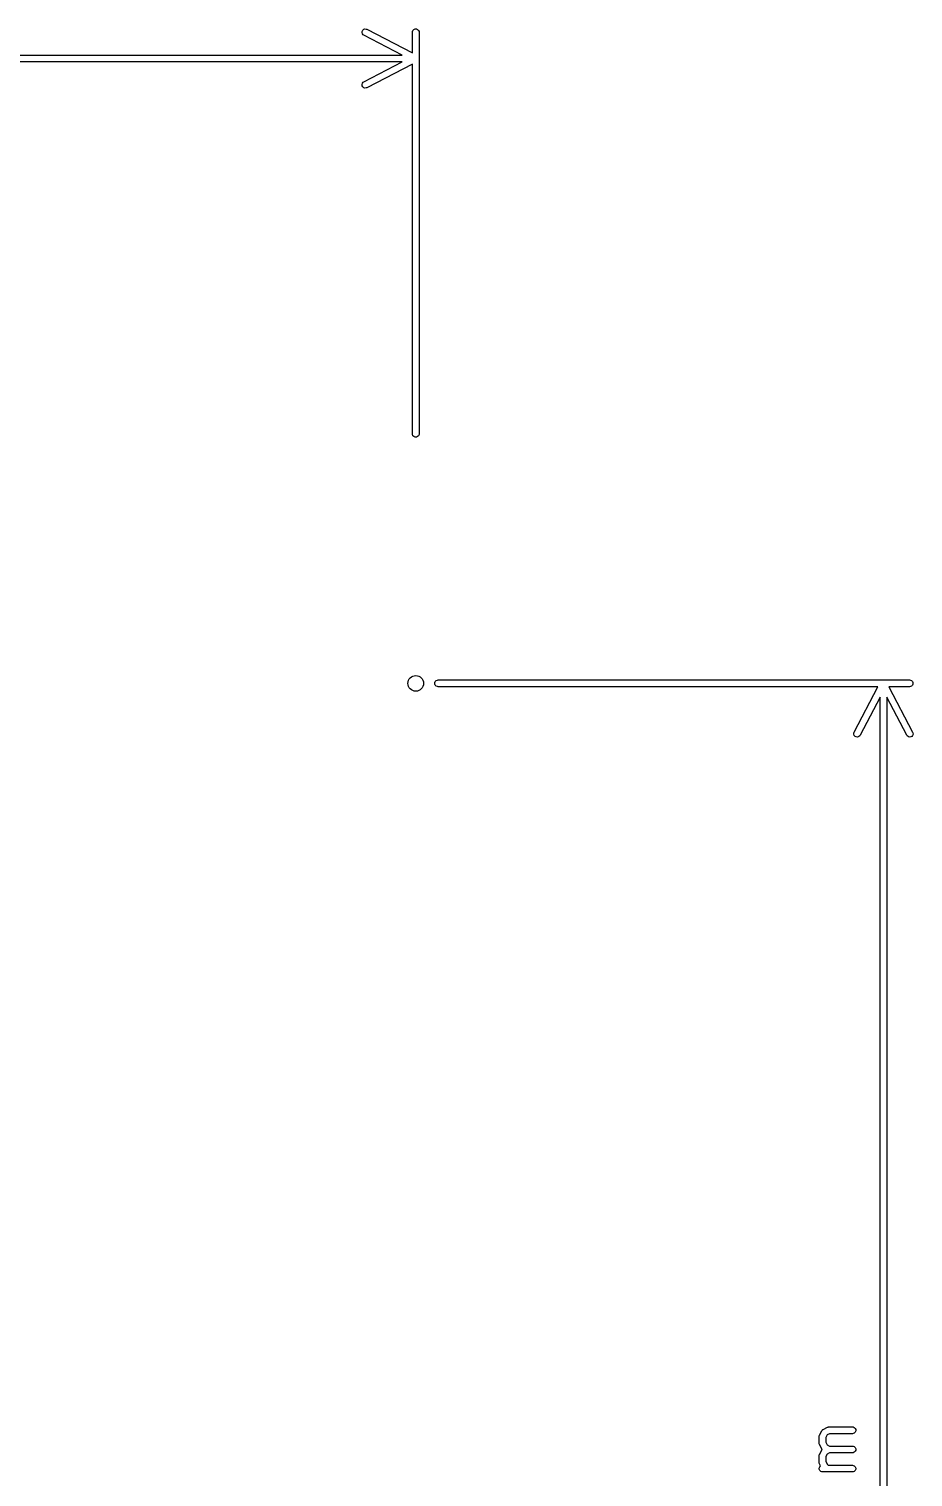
# Model space of a CAD drawing. Header units: inches. Extents: x -0.01 to 3.24, y -0.03 to 2.62.
# Drawn here: x 2.46 to 3.238, y 1.301 to 2.576 of the extents above; entities that cross this region are included whole.
import ezdxf

# ---------------------------------------------------------------- set-up
doc = ezdxf.new("R2010")
doc.units = ezdxf.units.IN
doc.header["$MEASUREMENT"] = 0
doc.layers.add('BLACK', color=250, linetype='CONTINUOUS')

msp = doc.modelspace()

# ---------------------------------------------------------------- linework, layer by layer
at = {"layer": 'BLACK', "linetype": 'CONTINUOUS'}
for p, q in [((2.7528, 2.5739), (2.7533, 2.5749)), ((2.7533, 2.5749), (2.7542, 2.5757)), ((2.7542, 2.5757), (2.7553, 2.576)), ((2.7553, 2.576), (2.7565, 2.5759)), ((2.7565, 2.5759), (2.757, 2.5757)), ((2.757, 2.5757), (2.797, 2.5549)), ((2.7975, 2.5747), (2.7984, 2.5755)), ((2.7984, 2.5755), (2.7994, 2.576)), ((2.7994, 2.576), (2.8006, 2.576)), ((2.8006, 2.576), (2.8016, 2.5755)), ((2.8016, 2.5755), (2.8025, 2.5747)), ((2.7527, 2.5728), (2.7528, 2.5739)), ((2.7531, 2.5717), (2.7527, 2.5728)), ((2.7538, 2.5708), (2.7531, 2.5717)), ((2.7543, 2.5705), (2.7538, 2.5708)), ((2.7879, 2.553), (2.7543, 2.5705)), ((2.797, 2.5731), (2.7971, 2.5737)), ((2.797, 2.5549), (2.797, 2.5731)), ((2.7971, 2.5737), (2.7975, 2.5747)), ((2.8025, 2.5747), (2.8029, 2.5737)), ((2.8029, 2.5737), (2.803, 2.5731)), ((2.803, 2.5731), (2.803, 2.2197)), ((0.4121, 2.553), (2.7879, 2.553)), ((2.7879, 2.547), (0.4121, 2.547)), ((2.7543, 2.5295), (2.7879, 2.547)), ((2.797, 2.5451), (2.757, 2.5243)), ((2.797, 2.2197), (2.797, 2.5451)), ((2.7527, 2.5272), (2.7531, 2.5283)), ((2.7528, 2.5261), (2.7527, 2.5272)), ((2.7533, 2.5251), (2.7528, 2.5261)), ((2.7531, 2.5283), (2.7538, 2.5292)), ((2.7542, 2.5243), (2.7533, 2.5251)), ((2.7538, 2.5292), (2.7543, 2.5295)), ((2.7553, 2.524), (2.7542, 2.5243)), ((2.7565, 2.5241), (2.7553, 2.524)), ((2.757, 2.5243), (2.7565, 2.5241)), ((2.7971, 2.2191), (2.797, 2.2197)), ((2.7975, 2.218), (2.7971, 2.2191)), ((2.7984, 2.2172), (2.7975, 2.218)), ((2.8025, 2.218), (2.8016, 2.2172)), ((2.8029, 2.2191), (2.8025, 2.218)), ((2.803, 2.2197), (2.8029, 2.2191)), ((2.7994, 2.2168), (2.7984, 2.2172)), ((2.8006, 2.2168), (2.7994, 2.2168)), ((2.8016, 2.2172), (2.8006, 2.2168)), ((2.8168, 2.0006), (2.8172, 2.0016)), ((2.8172, 2.0016), (2.818, 2.0025)), ((2.818, 2.0025), (2.8191, 2.0029)), ((2.8191, 2.0029), (2.8197, 2.003)), ((2.8197, 2.003), (3.2346, 2.003)), ((3.2346, 2.003), (3.2352, 2.0029)), ((3.2352, 2.0029), (3.2363, 2.0025)), ((3.2363, 2.0025), (3.2371, 2.0016)), ((3.2371, 2.0016), (3.2375, 2.0006)), ((2.8168, 1.9994), (2.8168, 2.0006)), ((2.8172, 1.9984), (2.8168, 1.9994)), ((2.818, 1.9975), (2.8172, 1.9984)), ((2.8191, 1.9971), (2.818, 1.9975)), ((2.8197, 1.997), (2.8191, 1.9971)), ((3.2067, 1.997), (2.8197, 1.997)), ((3.1858, 1.957), (3.2067, 1.997)), ((3.2346, 1.997), (3.2164, 1.997)), ((3.2164, 1.997), (3.2372, 1.957)), ((3.2352, 1.9971), (3.2346, 1.997)), ((3.2363, 1.9975), (3.2352, 1.9971)), ((3.2371, 1.9984), (3.2363, 1.9975)), ((3.2375, 1.9994), (3.2371, 1.9984)), ((3.2375, 2.0006), (3.2375, 1.9994)), ((3.2086, 1.9879), (3.1911, 1.9543)), ((3.2086, 0.4121), (3.2086, 1.9879)), ((3.232, 1.9543), (3.2145, 1.9879)), ((3.2145, 1.9879), (3.2145, 0.4121)), ((3.1855, 1.9553), (3.1856, 1.9565)), ((3.1859, 1.9542), (3.1855, 1.9553)), ((3.1856, 1.9565), (3.1858, 1.957)), ((3.1866, 1.9533), (3.1859, 1.9542)), ((3.1876, 1.9528), (3.1866, 1.9533)), ((3.1888, 1.9527), (3.1876, 1.9528)), ((3.1899, 1.9531), (3.1888, 1.9527)), ((3.1908, 1.9538), (3.1899, 1.9531)), ((3.1911, 1.9543), (3.1908, 1.9538)), ((3.2323, 1.9538), (3.232, 1.9543)), ((3.2332, 1.9531), (3.2323, 1.9538)), ((3.2343, 1.9527), (3.2332, 1.9531)), ((3.2355, 1.9528), (3.2343, 1.9527)), ((3.2365, 1.9533), (3.2355, 1.9528)), ((3.2372, 1.9542), (3.2365, 1.9533)), ((3.2372, 1.957), (3.2375, 1.9565)), ((3.2376, 1.9553), (3.2372, 1.9542)), ((3.2375, 1.9565), (3.2376, 1.9553)), ((3.1553, 1.3382), (3.1572, 1.3419)), ((3.1572, 1.342), (3.1572, 1.3421)), ((3.1572, 1.3421), (3.1573, 1.3421)), ((3.1572, 1.3419), (3.1572, 1.342)), ((3.1573, 1.3421), (3.1575, 1.3424)), ((3.1575, 1.3424), (3.1577, 1.3427)), ((3.1577, 1.3427), (3.158, 1.3429)), ((3.158, 1.3429), (3.1583, 1.3431)), ((3.1583, 1.3431), (3.1583, 1.3432)), ((3.1583, 1.3432), (3.1584, 1.3432)), ((3.1584, 1.3432), (3.1585, 1.3432)), ((3.1585, 1.3432), (3.1622, 1.3451)), ((3.1642, 1.3395), (3.162, 1.3384)), ((3.1622, 1.3451), (3.1628, 1.3453)), ((3.1628, 1.3453), (3.1629, 1.3453)), ((3.1629, 1.3453), (3.163, 1.3454)), ((3.163, 1.3454), (3.1636, 1.3454)), ((3.1636, 1.3454), (3.1842, 1.3454)), ((3.1842, 1.3395), (3.1642, 1.3395)), ((3.1842, 1.3454), (3.1848, 1.3454)), ((3.1848, 1.3396), (3.1842, 1.3395)), ((3.1848, 1.3454), (3.1858, 1.3449)), ((3.1858, 1.34), (3.1848, 1.3396)), ((3.1858, 1.3449), (3.1866, 1.3441)), ((3.1866, 1.3408), (3.1858, 1.34)), ((3.1866, 1.3441), (3.1871, 1.3431)), ((3.1871, 1.3419), (3.1866, 1.3408)), ((3.1871, 1.3431), (3.1871, 1.3419)), ((3.155, 1.3374), (3.1551, 1.3375)), ((3.155, 1.3369), (3.155, 1.3374)), ((3.155, 1.3312), (3.155, 1.3369)), ((3.155, 1.3307), (3.155, 1.3312)), ((3.1551, 1.3306), (3.155, 1.3307)), ((3.1551, 1.3376), (3.1553, 1.3382)), ((3.1551, 1.3375), (3.1551, 1.3376)), ((3.1551, 1.3305), (3.1551, 1.3306)), ((3.1553, 1.3299), (3.1551, 1.3305)), ((3.1572, 1.3262), (3.1553, 1.3299)), ((3.1572, 1.3261), (3.1572, 1.3262)), ((3.1572, 1.326), (3.1572, 1.3261)), ((3.1573, 1.326), (3.1572, 1.326)), ((3.1575, 1.3257), (3.1573, 1.326)), ((3.1575, 1.3256), (3.1575, 1.3257)), ((3.162, 1.3384), (3.1609, 1.3362)), ((3.1609, 1.3362), (3.1609, 1.3319)), ((3.1609, 1.3319), (3.162, 1.3297)), ((3.162, 1.3297), (3.1642, 1.3286)), ((3.1642, 1.3286), (3.1842, 1.3286)), ((3.1842, 1.3286), (3.1848, 1.3285)), ((3.1848, 1.3285), (3.1858, 1.3281)), ((3.1858, 1.3281), (3.1866, 1.3272)), ((3.1866, 1.3272), (3.1871, 1.3262)), ((3.1871, 1.3262), (3.1871, 1.325)), ((3.155, 1.3206), (3.1551, 1.3207)), ((3.155, 1.32), (3.155, 1.3206)), ((3.155, 1.3144), (3.155, 1.32)), ((3.155, 1.3138), (3.155, 1.3144)), ((3.1551, 1.3137), (3.155, 1.3138)), ((3.1551, 1.3208), (3.1553, 1.3213)), ((3.1551, 1.3207), (3.1551, 1.3208)), ((3.1551, 1.3136), (3.1551, 1.3137)), ((3.1553, 1.313), (3.1551, 1.3136)), ((3.1553, 1.3213), (3.1572, 1.3251)), ((3.1562, 1.3111), (3.1553, 1.313)), ((3.1572, 1.3252), (3.1573, 1.3253)), ((3.1572, 1.3251), (3.1572, 1.3252)), ((3.1572, 1.3252), (3.1572, 1.3252)), ((3.1573, 1.3253), (3.1575, 1.3255)), ((3.1575, 1.3255), (3.1575, 1.3256)), ((3.162, 1.3215), (3.1609, 1.3193)), ((3.1609, 1.3193), (3.1609, 1.3151)), ((3.1609, 1.3151), (3.1622, 1.3124)), ((3.1642, 1.3227), (3.162, 1.3215)), ((3.1842, 1.3227), (3.1642, 1.3227)), ((3.1848, 1.3227), (3.1842, 1.3227)), ((3.1858, 1.3232), (3.1848, 1.3227)), ((3.1866, 1.324), (3.1858, 1.3232)), ((3.1871, 1.325), (3.1866, 1.324)), ((3.155, 1.3093), (3.1555, 1.3104)), ((3.155, 1.3082), (3.155, 1.3093)), ((3.1555, 1.3071), (3.155, 1.3082)), ((3.1555, 1.3104), (3.1562, 1.3111)), ((3.1563, 1.3063), (3.1555, 1.3071)), ((3.1574, 1.3058), (3.1563, 1.3063)), ((3.1579, 1.3058), (3.1574, 1.3058)), ((3.1842, 1.3058), (3.1579, 1.3058)), ((3.1622, 1.3124), (3.1629, 1.3117)), ((3.1629, 1.3117), (3.1842, 1.3117)), ((3.1842, 1.3117), (3.1848, 1.3116)), ((3.1848, 1.3058), (3.1842, 1.3058)), ((3.1848, 1.3116), (3.1858, 1.3112)), ((3.1858, 1.3063), (3.1848, 1.3058)), ((3.1858, 1.3112), (3.1866, 1.3104)), ((3.1866, 1.3071), (3.1858, 1.3063)), ((3.1866, 1.3104), (3.1871, 1.3093)), ((3.1871, 1.3082), (3.1866, 1.3071)), ((3.1871, 1.3093), (3.1871, 1.3082))]:
    msp.add_line(p, q, dxfattribs=at)
at = {"layer": 'BLACK'}
msp.add_circle((2.8, 2), 0.00689, dxfattribs=at)
msp.add_circle((2.8, 2), 0.00689, dxfattribs=at)

doc.saveas('drawing.dxf')
